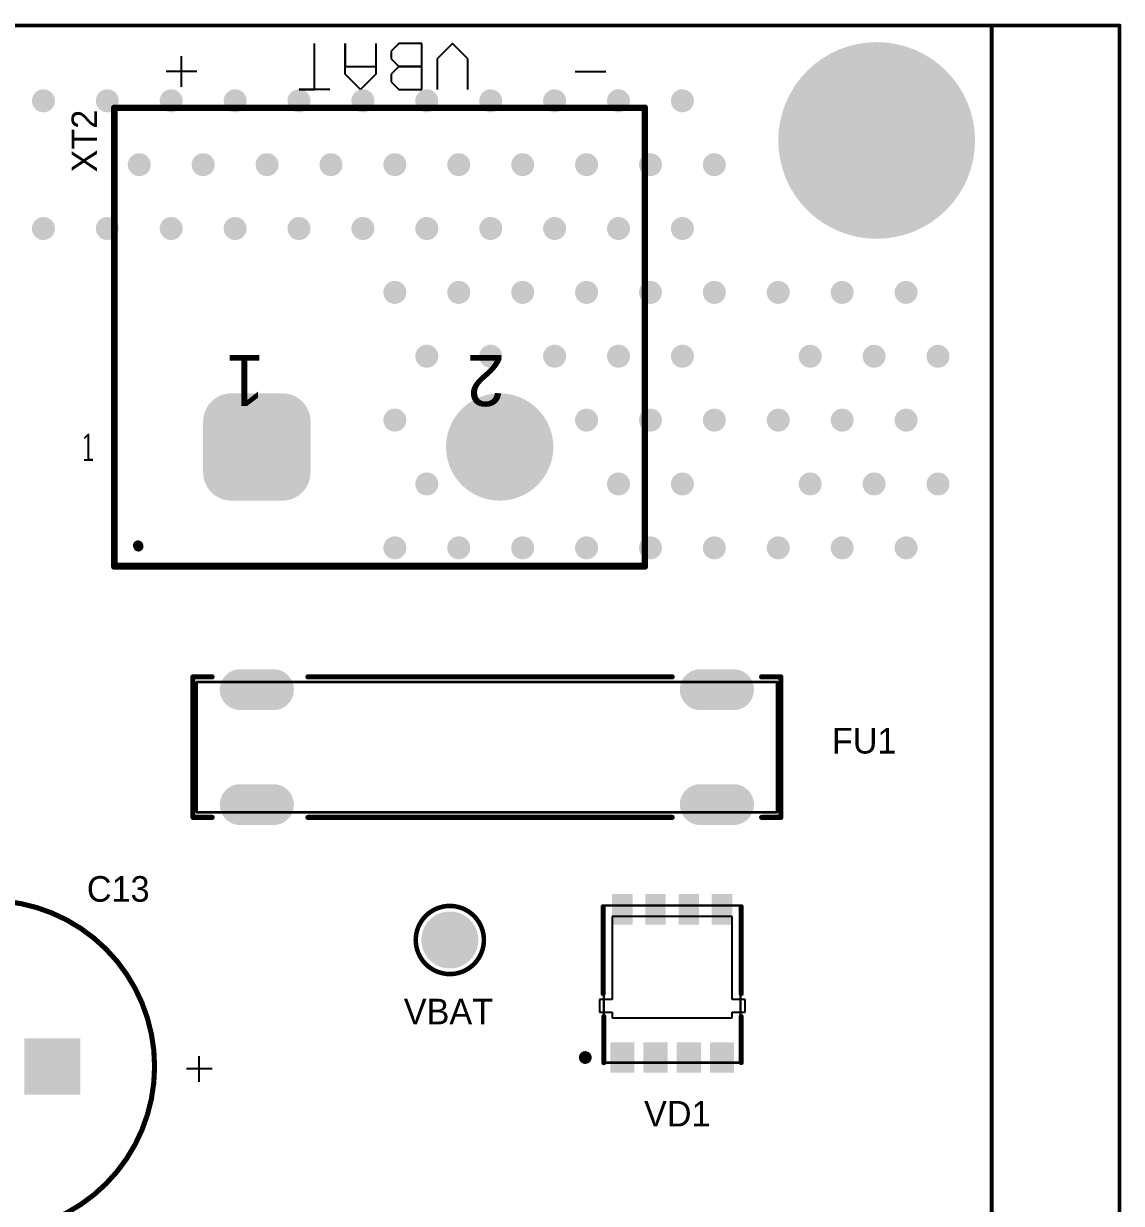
# Model space of a CAD drawing. Header units: millimetres. Extents: x 401 to 511, y 209 to 411.
# Drawn here: x 467.98 to 510.93, y 364.34 to 410.52 of the extents above; entities that cross this region are included whole.
import ezdxf

# ---------------------------------------------------------------- set-up
doc = ezdxf.new("R2010")
doc.units = ezdxf.units.MM
for name, color, linetype in [('BottomSolder', 6, 'Continuous'), ('KeepOutLayer', 6, 'Continuous'), ('Mechanical1', 6, 'Continuous'), ('MultiLayer', 9, 'Continuous'), ('TopOverlay', 2, 'Continuous'), ('TopSolder', 216, 'Continuous')]:
    doc.layers.add(name, color=color, linetype=linetype)

msp = doc.modelspace()

# ---------------------------------------------------------------- linework, layer by layer
at = {"layer": 'BottomSolder'}
for points, const_width in [([(499.425, 405.948, 1), (503.275, 405.948, 1)], 3.85), ([(468.525, 407.5, 1), (468.975, 407.5, 1)], 0.45), ([(471.025, 407.5, 1), (471.475, 407.5, 1)], 0.45), ([(473.525, 407.5, 1), (473.975, 407.5, 1)], 0.45), ([(476.025, 407.5, 1), (476.475, 407.5, 1)], 0.45), ([(478.525, 407.5, 1), (478.975, 407.5, 1)], 0.45), ([(481.025, 407.5, 1), (481.475, 407.5, 1)], 0.45), ([(483.525, 407.5, 1), (483.975, 407.5, 1)], 0.45), ([(486.025, 407.5, 1), (486.475, 407.5, 1)], 0.45), ([(488.525, 407.5, 1), (488.975, 407.5, 1)], 0.45), ([(491.025, 407.5, 1), (491.475, 407.5, 1)], 0.45), ([(493.525, 407.5, 1), (493.975, 407.5, 1)], 0.45), ([(472.275, 405, 1), (472.725, 405, 1)], 0.45), ([(474.775, 405, 1), (475.225, 405, 1)], 0.45), ([(477.275, 405, 1), (477.725, 405, 1)], 0.45), ([(479.775, 405, 1), (480.225, 405, 1)], 0.45), ([(482.275, 405, 1), (482.725, 405, 1)], 0.45), ([(484.775, 405, 1), (485.225, 405, 1)], 0.45), ([(487.275, 405, 1), (487.725, 405, 1)], 0.45), ([(489.775, 405, 1), (490.225, 405, 1)], 0.45), ([(492.275, 405, 1), (492.725, 405, 1)], 0.45), ([(494.775, 405, 1), (495.225, 405, 1)], 0.45), ([(468.525, 402.5, 1), (468.975, 402.5, 1)], 0.45), ([(471.025, 402.5, 1), (471.475, 402.5, 1)], 0.45), ([(473.525, 402.5, 1), (473.975, 402.5, 1)], 0.45), ([(476.025, 402.5, 1), (476.475, 402.5, 1)], 0.45), ([(478.525, 402.5, 1), (478.975, 402.5, 1)], 0.45), ([(481.025, 402.5, 1), (481.475, 402.5, 1)], 0.45), ([(483.525, 402.5, 1), (483.975, 402.5, 1)], 0.45), ([(486.025, 402.5, 1), (486.475, 402.5, 1)], 0.45), ([(488.525, 402.5, 1), (488.975, 402.5, 1)], 0.45), ([(491.025, 402.5, 1), (491.475, 402.5, 1)], 0.45), ([(493.525, 402.5, 1), (493.975, 402.5, 1)], 0.45), ([(482.275, 400, 1), (482.725, 400, 1)], 0.45), ([(484.775, 400, 1), (485.225, 400, 1)], 0.45), ([(487.275, 400, 1), (487.725, 400, 1)], 0.45), ([(489.775, 400, 1), (490.225, 400, 1)], 0.45), ([(492.275, 400, 1), (492.725, 400, 1)], 0.45), ([(494.775, 400, 1), (495.225, 400, 1)], 0.45), ([(497.275, 400, 1), (497.725, 400, 1)], 0.45), ([(499.775, 400, 1), (500.225, 400, 1)], 0.45), ([(502.275, 400, 1), (502.725, 400, 1)], 0.45), ([(483.525, 397.5, 1), (483.975, 397.5, 1)], 0.45), ([(486.025, 397.5, 1), (486.475, 397.5, 1)], 0.45), ([(488.525, 397.5, 1), (488.975, 397.5, 1)], 0.45), ([(491.025, 397.5, 1), (491.475, 397.5, 1)], 0.45), ([(493.525, 397.5, 1), (493.975, 397.5, 1)], 0.45), ([(498.525, 397.5, 1), (498.975, 397.5, 1)], 0.45), ([(501.025, 397.5, 1), (501.475, 397.5, 1)], 0.45), ([(503.525, 397.5, 1), (503.975, 397.5, 1)], 0.45), ([(475.55, 394.948, 1), (476.65, 394.948, 1)], 1.1), ([(477.55, 394.948, 1), (478.65, 394.948, 1)], 1.1), ([(485.55, 393.948, 1), (487.65, 393.948, 1)], 2.1), ([(482.275, 395, 1), (482.725, 395, 1)], 0.45), ([(489.775, 395, 1), (490.225, 395, 1)], 0.45), ([(492.275, 395, 1), (492.725, 395, 1)], 0.45), ([(494.775, 395, 1), (495.225, 395, 1)], 0.45), ([(497.275, 395, 1), (497.725, 395, 1)], 0.45), ([(499.775, 395, 1), (500.225, 395, 1)], 0.45), ([(502.275, 395, 1), (502.725, 395, 1)], 0.45), ([(475.55, 392.948, 1), (476.65, 392.948, 1)], 1.1), ([(477.55, 392.948, 1), (478.65, 392.948, 1)], 1.1), ([(483.525, 392.5, 1), (483.975, 392.5, 1)], 0.45), ([(491.025, 392.5, 1), (491.475, 392.5, 1)], 0.45), ([(493.525, 392.5, 1), (493.975, 392.5, 1)], 0.45), ([(498.525, 392.5, 1), (498.975, 392.5, 1)], 0.45), ([(501.025, 392.5, 1), (501.475, 392.5, 1)], 0.45), ([(503.525, 392.5, 1), (503.975, 392.5, 1)], 0.45), ([(482.275, 390, 1), (482.725, 390, 1)], 0.45), ([(484.775, 390, 1), (485.225, 390, 1)], 0.45), ([(487.275, 390, 1), (487.725, 390, 1)], 0.45), ([(489.775, 390, 1), (490.225, 390, 1)], 0.45), ([(492.275, 390, 1), (492.725, 390, 1)], 0.45), ([(494.775, 390, 1), (495.225, 390, 1)], 0.45), ([(497.275, 390, 1), (497.725, 390, 1)], 0.45), ([(499.775, 390, 1), (500.225, 390, 1)], 0.45), ([(502.275, 390, 1), (502.725, 390, 1)], 0.45), ([(476.05, 384.448, 1), (476.85, 384.448, 1)], 0.8), ([(477.35, 384.448, 1), (478.15, 384.448, 1)], 0.8), ([(494.05, 384.448, 1), (494.85, 384.448, 1)], 0.8), ([(495.35, 384.448, 1), (496.15, 384.448, 1)], 0.8), ([(476.05, 379.948, 1), (476.85, 379.948, 1)], 0.8), ([(477.35, 379.948, 1), (478.15, 379.948, 1)], 0.8), ([(494.05, 379.948, 1), (494.85, 379.948, 1)], 0.8), ([(495.35, 379.948, 1), (496.15, 379.948, 1)], 0.8), ([(484.092, 374.648, 1), (485.208, 374.648, 1)], 1.116)]:
    msp.add_lwpolyline(points, format="xyb", close=True, dxfattribs=dict(at, const_width=const_width))
at = {"layer": 'BottomSolder', "const_width": 1.6}
for points in [[(477.75, 384.448), (476.45, 384.448)], [(494.45, 384.448), (495.75, 384.448)], [(477.75, 379.948), (476.45, 379.948)], [(494.45, 379.948), (495.75, 379.948)]]:
    msp.add_lwpolyline(points, dxfattribs=at)
at = {"layer": 'BottomSolder'}
for points in [[(478.1, 396.048), (476.1, 396.048), (478.1, 391.848), (476.1, 391.848)], [(479.2, 394.948), (475, 394.948), (479.2, 392.948), (475, 392.948)], [(470.2, 370.798), (468, 370.798), (470.2, 368.598), (468, 368.598)]]:
    msp.add_solid(points, dxfattribs=at)
at = {"layer": 'KeepOutLayer', "const_width": 0.15}
for points in [[(405.85, 410.448), (505.85, 410.448)], [(505.85, 410.448), (510.85, 410.448)], [(505.85, 210.448), (505.85, 410.448)], [(510.85, 210.448), (510.85, 410.448)]]:
    msp.add_lwpolyline(points, dxfattribs=at)
at = {"layer": 'KeepOutLayer', "const_width": 0.075}
for points in [[(505.813, 410.448, 1), (505.888, 410.448, 1)], [(505.813, 410.448, 1), (505.888, 410.448, 1)], [(505.813, 410.448, 1), (505.888, 410.448, 1)], [(510.813, 410.448, 1), (510.888, 410.448, 1)], [(510.813, 410.448, 1), (510.888, 410.448, 1)]]:
    msp.add_lwpolyline(points, format="xyb", close=True, dxfattribs=at)
at = {"layer": 'Mechanical1', "const_width": 0.1}
for points in [[(471.6, 407.148), (492.2, 407.148)], [(471.6, 389.368), (471.6, 407.148)], [(492.2, 389.368), (492.2, 407.148)], [(471.6, 389.368), (492.2, 389.368)], [(474.75, 384.748), (474.75, 384.748)], [(474.75, 379.648), (474.75, 384.748)], [(474.75, 384.748), (497.45, 384.748)], [(497.45, 379.648), (497.45, 384.748)], [(474.75, 379.648), (474.75, 379.648)], [(474.75, 379.648), (497.45, 379.648)], [(490.675, 375.998), (496.025, 375.998)], [(490.675, 369.848), (490.675, 375.998)], [(496.025, 369.848), (496.025, 375.998)], [(490.675, 369.848), (496.025, 369.848)]]:
    msp.add_lwpolyline(points, dxfattribs=at)
at = {"layer": 'Mechanical1'}
for points, const_width in [([(471.575, 407.148, 1), (471.625, 407.148, 1)], 0.05), ([(471.575, 407.148, 1), (471.625, 407.148, 1)], 0.05), ([(492.175, 407.148, 1), (492.225, 407.148, 1)], 0.05), ([(492.175, 407.148, 1), (492.225, 407.148, 1)], 0.05), ([(472.552, 390.092, 1), (472.352, 390.092, 1)], 0.2), ([(472.302, 390.092, 1), (472.402, 390.092, 1)], 0.1), ([(472.502, 390.092, 1), (472.602, 390.092, 1)], 0.1), ([(471.575, 389.368, 1), (471.625, 389.368, 1)], 0.05), ([(471.575, 389.368, 1), (471.625, 389.368, 1)], 0.05), ([(492.175, 389.368, 1), (492.225, 389.368, 1)], 0.05), ([(492.175, 389.368, 1), (492.225, 389.368, 1)], 0.05), ([(474.725, 384.748, 1), (474.775, 384.748, 1)], 0.05), ([(474.725, 384.748, 1), (474.775, 384.748, 1)], 0.05), ([(474.725, 384.748, 1), (474.775, 384.748, 1)], 0.05), ([(474.725, 384.748, 1), (474.775, 384.748, 1)], 0.05), ([(497.425, 384.748, 1), (497.475, 384.748, 1)], 0.05), ([(497.425, 384.748, 1), (497.475, 384.748, 1)], 0.05), ([(474.725, 379.648, 1), (474.775, 379.648, 1)], 0.05), ([(474.725, 379.648, 1), (474.775, 379.648, 1)], 0.05), ([(474.725, 379.648, 1), (474.775, 379.648, 1)], 0.05), ([(474.725, 379.648, 1), (474.775, 379.648, 1)], 0.05), ([(497.425, 379.648, 1), (497.475, 379.648, 1)], 0.05), ([(497.425, 379.648, 1), (497.475, 379.648, 1)], 0.05), ([(473.1, 369.698, 1), (460.1, 369.698, 1)], 0.1), ([(490.65, 375.998, 1), (490.7, 375.998, 1)], 0.05), ([(490.65, 375.998, 1), (490.7, 375.998, 1)], 0.05), ([(496, 375.998, 1), (496.05, 375.998, 1)], 0.05), ([(496, 375.998, 1), (496.05, 375.998, 1)], 0.05), ([(489.825, 370.048, 1), (490.075, 370.048, 1)], 0.25), ([(473.075, 369.698, 1), (473.125, 369.698, 1)], 0.05), ([(490.65, 369.848, 1), (490.7, 369.848, 1)], 0.05), ([(490.65, 369.848, 1), (490.7, 369.848, 1)], 0.05), ([(496, 369.848, 1), (496.05, 369.848, 1)], 0.05), ([(496, 369.848, 1), (496.05, 369.848, 1)], 0.05)]:
    msp.add_lwpolyline(points, format="xyb", close=True, dxfattribs=dict(at, const_width=const_width))
at = {"layer": 'MultiLayer'}
for points, const_width in [([(468.575, 407.5, 1), (468.925, 407.5, 1)], 0.35), ([(471.075, 407.5, 1), (471.425, 407.5, 1)], 0.35), ([(473.575, 407.5, 1), (473.925, 407.5, 1)], 0.35), ([(476.075, 407.5, 1), (476.425, 407.5, 1)], 0.35), ([(478.575, 407.5, 1), (478.925, 407.5, 1)], 0.35), ([(481.075, 407.5, 1), (481.425, 407.5, 1)], 0.35), ([(483.575, 407.5, 1), (483.925, 407.5, 1)], 0.35), ([(486.075, 407.5, 1), (486.425, 407.5, 1)], 0.35), ([(488.575, 407.5, 1), (488.925, 407.5, 1)], 0.35), ([(491.075, 407.5, 1), (491.425, 407.5, 1)], 0.35), ([(493.575, 407.5, 1), (493.925, 407.5, 1)], 0.35), ([(472.325, 405, 1), (472.675, 405, 1)], 0.35), ([(474.825, 405, 1), (475.175, 405, 1)], 0.35), ([(477.325, 405, 1), (477.675, 405, 1)], 0.35), ([(479.825, 405, 1), (480.175, 405, 1)], 0.35), ([(482.325, 405, 1), (482.675, 405, 1)], 0.35), ([(484.825, 405, 1), (485.175, 405, 1)], 0.35), ([(487.325, 405, 1), (487.675, 405, 1)], 0.35), ([(489.825, 405, 1), (490.175, 405, 1)], 0.35), ([(492.325, 405, 1), (492.675, 405, 1)], 0.35), ([(494.825, 405, 1), (495.175, 405, 1)], 0.35), ([(468.575, 402.5, 1), (468.925, 402.5, 1)], 0.35), ([(471.075, 402.5, 1), (471.425, 402.5, 1)], 0.35), ([(473.575, 402.5, 1), (473.925, 402.5, 1)], 0.35), ([(476.075, 402.5, 1), (476.425, 402.5, 1)], 0.35), ([(478.575, 402.5, 1), (478.925, 402.5, 1)], 0.35), ([(481.075, 402.5, 1), (481.425, 402.5, 1)], 0.35), ([(483.575, 402.5, 1), (483.925, 402.5, 1)], 0.35), ([(486.075, 402.5, 1), (486.425, 402.5, 1)], 0.35), ([(488.575, 402.5, 1), (488.925, 402.5, 1)], 0.35), ([(491.075, 402.5, 1), (491.425, 402.5, 1)], 0.35), ([(493.575, 402.5, 1), (493.925, 402.5, 1)], 0.35), ([(482.325, 400, 1), (482.675, 400, 1)], 0.35), ([(484.825, 400, 1), (485.175, 400, 1)], 0.35), ([(487.325, 400, 1), (487.675, 400, 1)], 0.35), ([(489.825, 400, 1), (490.175, 400, 1)], 0.35), ([(492.325, 400, 1), (492.675, 400, 1)], 0.35), ([(494.825, 400, 1), (495.175, 400, 1)], 0.35), ([(497.325, 400, 1), (497.675, 400, 1)], 0.35), ([(499.825, 400, 1), (500.175, 400, 1)], 0.35), ([(502.325, 400, 1), (502.675, 400, 1)], 0.35), ([(483.575, 397.5, 1), (483.925, 397.5, 1)], 0.35), ([(486.075, 397.5, 1), (486.425, 397.5, 1)], 0.35), ([(488.575, 397.5, 1), (488.925, 397.5, 1)], 0.35), ([(491.075, 397.5, 1), (491.425, 397.5, 1)], 0.35), ([(493.575, 397.5, 1), (493.925, 397.5, 1)], 0.35), ([(498.575, 397.5, 1), (498.925, 397.5, 1)], 0.35), ([(501.075, 397.5, 1), (501.425, 397.5, 1)], 0.35), ([(503.575, 397.5, 1), (503.925, 397.5, 1)], 0.35), ([(475.6, 394.948, 1), (476.6, 394.948, 1)], 1), ([(477.6, 394.948, 1), (478.6, 394.948, 1)], 1), ([(485.6, 393.948, 1), (487.6, 393.948, 1)], 2), ([(482.325, 395, 1), (482.675, 395, 1)], 0.35), ([(489.825, 395, 1), (490.175, 395, 1)], 0.35), ([(492.325, 395, 1), (492.675, 395, 1)], 0.35), ([(494.825, 395, 1), (495.175, 395, 1)], 0.35), ([(497.325, 395, 1), (497.675, 395, 1)], 0.35), ([(499.825, 395, 1), (500.175, 395, 1)], 0.35), ([(502.325, 395, 1), (502.675, 395, 1)], 0.35), ([(475.6, 392.948, 1), (476.6, 392.948, 1)], 1), ([(477.6, 392.948, 1), (478.6, 392.948, 1)], 1), ([(483.575, 392.5, 1), (483.925, 392.5, 1)], 0.35), ([(491.075, 392.5, 1), (491.425, 392.5, 1)], 0.35), ([(493.575, 392.5, 1), (493.925, 392.5, 1)], 0.35), ([(498.575, 392.5, 1), (498.925, 392.5, 1)], 0.35), ([(501.075, 392.5, 1), (501.425, 392.5, 1)], 0.35), ([(503.575, 392.5, 1), (503.925, 392.5, 1)], 0.35), ([(482.325, 390, 1), (482.675, 390, 1)], 0.35), ([(484.825, 390, 1), (485.175, 390, 1)], 0.35), ([(487.325, 390, 1), (487.675, 390, 1)], 0.35), ([(489.825, 390, 1), (490.175, 390, 1)], 0.35), ([(492.325, 390, 1), (492.675, 390, 1)], 0.35), ([(494.825, 390, 1), (495.175, 390, 1)], 0.35), ([(497.325, 390, 1), (497.675, 390, 1)], 0.35), ([(499.825, 390, 1), (500.175, 390, 1)], 0.35), ([(502.325, 390, 1), (502.675, 390, 1)], 0.35), ([(476.1, 384.448, 1), (476.8, 384.448, 1)], 0.7), ([(477.4, 384.448, 1), (478.1, 384.448, 1)], 0.7), ([(494.1, 384.448, 1), (494.8, 384.448, 1)], 0.7), ([(495.4, 384.448, 1), (496.1, 384.448, 1)], 0.7), ([(476.1, 379.948, 1), (476.8, 379.948, 1)], 0.7), ([(477.4, 379.948, 1), (478.1, 379.948, 1)], 0.7), ([(494.1, 379.948, 1), (494.8, 379.948, 1)], 0.7), ([(495.4, 379.948, 1), (496.1, 379.948, 1)], 0.7), ([(484.142, 374.648, 1), (485.158, 374.648, 1)], 1.016)]:
    msp.add_lwpolyline(points, format="xyb", close=True, dxfattribs=dict(at, const_width=const_width))
at = {"layer": 'MultiLayer', "const_width": 1.4}
for points in [[(477.75, 384.448), (476.45, 384.448)], [(494.45, 384.448), (495.75, 384.448)], [(477.75, 379.948), (476.45, 379.948)], [(494.45, 379.948), (495.75, 379.948)]]:
    msp.add_lwpolyline(points, dxfattribs=at)
at = {"layer": 'MultiLayer'}
for points in [[(478.1, 395.948), (476.1, 395.948), (478.1, 391.948), (476.1, 391.948)], [(479.1, 394.948), (475.1, 394.948), (479.1, 392.948), (475.1, 392.948)], [(470.1, 370.698), (468.1, 370.698), (470.1, 368.698), (468.1, 368.698)]]:
    msp.add_solid(points, dxfattribs=at)
at = {"layer": 'TopOverlay'}
for p, q in [((479.352, 407.948), (479.352, 409.748)), ((480.552, 408.548), (480.552, 409.748)), ((480.552, 409.748), (480.552, 408.848)), ((481.751, 409.748), (481.751, 408.548)), ((482.651, 409.748), (482.351, 409.448)), ((483.551, 409.748), (482.651, 409.748)), ((483.551, 407.948), (483.551, 409.748)), ((484.75, 409.748), (484.15, 409.148)), ((485.35, 409.148), (484.75, 409.748)), ((474.15, 408.048), (474.15, 409.248)), ((482.351, 409.448), (482.351, 409.148)), ((480.552, 408.848), (481.751, 408.848)), ((482.351, 409.148), (482.651, 408.848)), ((482.651, 408.848), (482.351, 408.548)), ((482.651, 408.848), (483.551, 408.848)), ((483.551, 408.848), (482.651, 408.848)), ((484.15, 409.148), (484.15, 407.948)), ((485.35, 407.948), (485.35, 409.148)), ((474.75, 408.648), (473.55, 408.648)), ((481.151, 407.948), (480.552, 408.548)), ((481.751, 408.548), (481.151, 407.948)), ((482.351, 408.548), (482.351, 408.248)), ((489.55, 408.648), (490.75, 408.648)), ((479.952, 407.948), (478.752, 407.948)), ((478.752, 407.948), (479.352, 407.948)), ((482.351, 408.248), (482.651, 407.948)), ((482.651, 407.948), (483.551, 407.948)), ((470.517, 394.447), (470.35, 394.281)), ((470.517, 393.448), (470.517, 394.447)), ((470.35, 393.448), (470.683, 393.448)), ((470.683, 393.448), (470.517, 393.448)), ((474.85, 369.098), (474.85, 370.098)), ((475.35, 369.598), (474.35, 369.598))]:
    msp.add_line(p, q, dxfattribs=at)
at = {"layer": 'TopOverlay', "const_width": 0.2}
for points in [[(471.5, 389.248), (471.5, 407.248)], [(471.5, 407.248), (492.3, 407.248)], [(492.3, 389.248), (492.3, 407.248)], [(471.5, 389.248), (492.3, 389.248)], [(474.6, 379.448), (474.6, 384.948)], [(474.6, 384.948), (475.35, 384.948)], [(479.1, 384.948), (493.35, 384.948)], [(496.85, 384.948), (497.6, 384.948)], [(497.6, 379.448), (497.6, 384.948)], [(474.6, 379.448), (475.35, 379.448)], [(479.1, 379.448), (493.35, 379.448)], [(496.85, 379.448), (497.6, 379.448)], [(490.65, 372.548), (490.65, 375.948)], [(496.05, 372.548), (496.05, 375.948)], [(490.675, 369.847), (490.675, 371.647)], [(496.05, 369.848), (496.05, 371.648)]]:
    msp.add_lwpolyline(points, dxfattribs=at)
at = {"layer": 'TopOverlay'}
for points, const_width in [([(471.45, 407.248, 1), (471.55, 407.248, 1)], 0.1), ([(471.45, 407.248, 1), (471.55, 407.248, 1)], 0.1), ([(492.25, 407.248, 1), (492.35, 407.248, 1)], 0.1), ([(492.25, 407.248, 1), (492.35, 407.248, 1)], 0.1), ([(472.566, 390.055, 1), (472.367, 390.055, 1)], 0.2), ([(472.317, 390.055, 1), (472.416, 390.055, 1)], 0.1), ([(472.516, 390.055, 1), (472.616, 390.055, 1)], 0.1), ([(471.45, 389.248, 1), (471.55, 389.248, 1)], 0.1), ([(471.45, 389.248, 1), (471.55, 389.248, 1)], 0.1), ([(492.25, 389.248, 1), (492.35, 389.248, 1)], 0.1), ([(492.25, 389.248, 1), (492.35, 389.248, 1)], 0.1), ([(474.55, 384.948, 1), (474.65, 384.948, 1)], 0.1), ([(474.55, 384.948, 1), (474.65, 384.948, 1)], 0.1), ([(475.3, 384.948, 1), (475.4, 384.948, 1)], 0.1), ([(479.05, 384.948, 1), (479.15, 384.948, 1)], 0.1), ([(493.3, 384.948, 1), (493.4, 384.948, 1)], 0.1), ([(496.8, 384.948, 1), (496.9, 384.948, 1)], 0.1), ([(497.55, 384.948, 1), (497.65, 384.948, 1)], 0.1), ([(497.55, 384.948, 1), (497.65, 384.948, 1)], 0.1), ([(474.55, 379.448, 1), (474.65, 379.448, 1)], 0.1), ([(474.55, 379.448, 1), (474.65, 379.448, 1)], 0.1), ([(475.3, 379.448, 1), (475.4, 379.448, 1)], 0.1), ([(479.05, 379.448, 1), (479.15, 379.448, 1)], 0.1), ([(493.3, 379.448, 1), (493.4, 379.448, 1)], 0.1), ([(496.8, 379.448, 1), (496.9, 379.448, 1)], 0.1), ([(497.55, 379.448, 1), (497.65, 379.448, 1)], 0.1), ([(497.55, 379.448, 1), (497.65, 379.448, 1)], 0.1), ([(473.1, 369.698, 1), (460.1, 369.698, 1)], 0.2), ([(485.984, 374.648, 1), (483.317, 374.648, 1)], 0.178), ([(490.6, 375.948, 1), (490.7, 375.948, 1)], 0.1), ([(496, 375.948, 1), (496.1, 375.948, 1)], 0.1), ([(483.272, 374.648, 1), (483.361, 374.648, 1)], 0.0889), ([(485.939, 374.648, 1), (486.028, 374.648, 1)], 0.0889), ([(490.6, 372.548, 1), (490.7, 372.548, 1)], 0.1), ([(496, 372.548, 1), (496.1, 372.548, 1)], 0.1), ([(490.625, 371.647, 1), (490.725, 371.647, 1)], 0.1), ([(496, 371.648, 1), (496.1, 371.648, 1)], 0.1), ([(490.075, 370.048, 1), (489.825, 370.048, 1)], 0.25), ([(489.763, 370.048, 1), (489.887, 370.048, 1)], 0.125), ([(490.013, 370.048, 1), (490.138, 370.048, 1)], 0.125), ([(473.05, 369.698, 1), (473.15, 369.698, 1)], 0.1), ([(490.625, 369.847, 1), (490.725, 369.847, 1)], 0.1), ([(496, 369.848, 1), (496.1, 369.848, 1)], 0.1)]:
    msp.add_lwpolyline(points, format="xyb", close=True, dxfattribs=dict(at, const_width=const_width))
at = {"layer": 'TopSolder'}
for p, q in [((495.7, 375.573), (491, 375.573)), ((491, 375.573), (491, 372.323)), ((495.7, 372.323), (495.7, 375.573)), ((491, 372.323), (490.5, 372.323)), ((490.5, 372.323), (490.5, 371.823)), ((496.2, 372.323), (495.7, 372.323)), ((496.2, 371.823), (496.2, 372.323)), ((490.5, 371.823), (491, 371.823)), ((491, 371.823), (491, 371.598)), ((495.7, 371.598), (495.7, 371.823)), ((495.7, 371.823), (496.2, 371.823)), ((491, 371.598), (495.7, 371.598))]:
    msp.add_line(p, q, dxfattribs=at)
for points, const_width in [([(499.425, 405.948, 1), (503.275, 405.948, 1)], 3.85), ([(468.525, 407.5, 1), (468.975, 407.5, 1)], 0.45), ([(471.025, 407.5, 1), (471.475, 407.5, 1)], 0.45), ([(473.525, 407.5, 1), (473.975, 407.5, 1)], 0.45), ([(476.025, 407.5, 1), (476.475, 407.5, 1)], 0.45), ([(478.525, 407.5, 1), (478.975, 407.5, 1)], 0.45), ([(481.025, 407.5, 1), (481.475, 407.5, 1)], 0.45), ([(483.525, 407.5, 1), (483.975, 407.5, 1)], 0.45), ([(486.025, 407.5, 1), (486.475, 407.5, 1)], 0.45), ([(488.525, 407.5, 1), (488.975, 407.5, 1)], 0.45), ([(491.025, 407.5, 1), (491.475, 407.5, 1)], 0.45), ([(493.525, 407.5, 1), (493.975, 407.5, 1)], 0.45), ([(472.275, 405, 1), (472.725, 405, 1)], 0.45), ([(474.775, 405, 1), (475.225, 405, 1)], 0.45), ([(477.275, 405, 1), (477.725, 405, 1)], 0.45), ([(479.775, 405, 1), (480.225, 405, 1)], 0.45), ([(482.275, 405, 1), (482.725, 405, 1)], 0.45), ([(484.775, 405, 1), (485.225, 405, 1)], 0.45), ([(487.275, 405, 1), (487.725, 405, 1)], 0.45), ([(489.775, 405, 1), (490.225, 405, 1)], 0.45), ([(492.275, 405, 1), (492.725, 405, 1)], 0.45), ([(494.775, 405, 1), (495.225, 405, 1)], 0.45), ([(468.525, 402.5, 1), (468.975, 402.5, 1)], 0.45), ([(471.025, 402.5, 1), (471.475, 402.5, 1)], 0.45), ([(473.525, 402.5, 1), (473.975, 402.5, 1)], 0.45), ([(476.025, 402.5, 1), (476.475, 402.5, 1)], 0.45), ([(478.525, 402.5, 1), (478.975, 402.5, 1)], 0.45), ([(481.025, 402.5, 1), (481.475, 402.5, 1)], 0.45), ([(483.525, 402.5, 1), (483.975, 402.5, 1)], 0.45), ([(486.025, 402.5, 1), (486.475, 402.5, 1)], 0.45), ([(488.525, 402.5, 1), (488.975, 402.5, 1)], 0.45), ([(491.025, 402.5, 1), (491.475, 402.5, 1)], 0.45), ([(493.525, 402.5, 1), (493.975, 402.5, 1)], 0.45), ([(482.275, 400, 1), (482.725, 400, 1)], 0.45), ([(484.775, 400, 1), (485.225, 400, 1)], 0.45), ([(487.275, 400, 1), (487.725, 400, 1)], 0.45), ([(489.775, 400, 1), (490.225, 400, 1)], 0.45), ([(492.275, 400, 1), (492.725, 400, 1)], 0.45), ([(494.775, 400, 1), (495.225, 400, 1)], 0.45), ([(497.275, 400, 1), (497.725, 400, 1)], 0.45), ([(499.775, 400, 1), (500.225, 400, 1)], 0.45), ([(502.275, 400, 1), (502.725, 400, 1)], 0.45), ([(483.525, 397.5, 1), (483.975, 397.5, 1)], 0.45), ([(486.025, 397.5, 1), (486.475, 397.5, 1)], 0.45), ([(488.525, 397.5, 1), (488.975, 397.5, 1)], 0.45), ([(491.025, 397.5, 1), (491.475, 397.5, 1)], 0.45), ([(493.525, 397.5, 1), (493.975, 397.5, 1)], 0.45), ([(498.525, 397.5, 1), (498.975, 397.5, 1)], 0.45), ([(501.025, 397.5, 1), (501.475, 397.5, 1)], 0.45), ([(503.525, 397.5, 1), (503.975, 397.5, 1)], 0.45), ([(475.55, 394.948, 1), (476.65, 394.948, 1)], 1.1), ([(477.55, 394.948, 1), (478.65, 394.948, 1)], 1.1), ([(485.55, 393.948, 1), (487.65, 393.948, 1)], 2.1), ([(482.275, 395, 1), (482.725, 395, 1)], 0.45), ([(489.775, 395, 1), (490.225, 395, 1)], 0.45), ([(492.275, 395, 1), (492.725, 395, 1)], 0.45), ([(494.775, 395, 1), (495.225, 395, 1)], 0.45), ([(497.275, 395, 1), (497.725, 395, 1)], 0.45), ([(499.775, 395, 1), (500.225, 395, 1)], 0.45), ([(502.275, 395, 1), (502.725, 395, 1)], 0.45), ([(475.55, 392.948, 1), (476.65, 392.948, 1)], 1.1), ([(477.55, 392.948, 1), (478.65, 392.948, 1)], 1.1), ([(483.525, 392.5, 1), (483.975, 392.5, 1)], 0.45), ([(491.025, 392.5, 1), (491.475, 392.5, 1)], 0.45), ([(493.525, 392.5, 1), (493.975, 392.5, 1)], 0.45), ([(498.525, 392.5, 1), (498.975, 392.5, 1)], 0.45), ([(501.025, 392.5, 1), (501.475, 392.5, 1)], 0.45), ([(503.525, 392.5, 1), (503.975, 392.5, 1)], 0.45), ([(482.275, 390, 1), (482.725, 390, 1)], 0.45), ([(484.775, 390, 1), (485.225, 390, 1)], 0.45), ([(487.275, 390, 1), (487.725, 390, 1)], 0.45), ([(489.775, 390, 1), (490.225, 390, 1)], 0.45), ([(492.275, 390, 1), (492.725, 390, 1)], 0.45), ([(494.775, 390, 1), (495.225, 390, 1)], 0.45), ([(497.275, 390, 1), (497.725, 390, 1)], 0.45), ([(499.775, 390, 1), (500.225, 390, 1)], 0.45), ([(502.275, 390, 1), (502.725, 390, 1)], 0.45), ([(476.05, 384.448, 1), (476.85, 384.448, 1)], 0.8), ([(477.35, 384.448, 1), (478.15, 384.448, 1)], 0.8), ([(494.05, 384.448, 1), (494.85, 384.448, 1)], 0.8), ([(495.35, 384.448, 1), (496.15, 384.448, 1)], 0.8), ([(476.05, 379.948, 1), (476.85, 379.948, 1)], 0.8), ([(477.35, 379.948, 1), (478.15, 379.948, 1)], 0.8), ([(494.05, 379.948, 1), (494.85, 379.948, 1)], 0.8), ([(495.35, 379.948, 1), (496.15, 379.948, 1)], 0.8), ([(484.092, 374.648, 1), (485.208, 374.648, 1)], 1.116)]:
    msp.add_lwpolyline(points, format="xyb", close=True, dxfattribs=dict(at, const_width=const_width))
at = {"layer": 'TopSolder', "const_width": 1.6}
for points in [[(477.75, 384.448), (476.45, 384.448)], [(494.45, 384.448), (495.75, 384.448)], [(477.75, 379.948), (476.45, 379.948)], [(494.45, 379.948), (495.75, 379.948)]]:
    msp.add_lwpolyline(points, dxfattribs=at)
at = {"layer": 'TopSolder'}
for points in [[(478.1, 396.048), (476.1, 396.048), (478.1, 391.848), (476.1, 391.848)], [(479.2, 394.948), (475, 394.948), (479.2, 392.948), (475, 392.948)], [(491, 375.248), (491.8, 375.248), (491, 376.448), (491.8, 376.448)], [(492.3, 375.248), (493.1, 375.248), (492.3, 376.448), (493.1, 376.448)], [(493.6, 375.248), (494.4, 375.248), (493.6, 376.448), (494.4, 376.448)], [(494.9, 375.248), (495.7, 375.248), (494.9, 376.448), (495.7, 376.448)], [(470.2, 370.798), (468, 370.798), (470.2, 368.598), (468, 368.598)], [(490.925, 369.448), (491.875, 369.448), (490.925, 370.648), (491.875, 370.648)], [(492.225, 369.448), (493.175, 369.448), (492.225, 370.648), (493.175, 370.648)], [(493.525, 369.448), (494.475, 369.448), (493.525, 370.648), (494.475, 370.648)], [(494.825, 369.448), (495.775, 369.448), (494.825, 370.648), (495.775, 370.648)]]:
    msp.add_solid(points, dxfattribs=at)

# ---------------------------------------------------------------- texts
at = {"layer": 'Mechanical1'}
for s, p in [('1', (477.4, 397.548)), ('2', (486.8, 397.548))]:
    msp.add_text(s, height=2, rotation=180, dxfattribs=at).set_placement(p)
at = {"layer": 'TopOverlay'}
msp.add_text('XT2', height=1, rotation=90, dxfattribs=at).set_placement((470.85, 404.698))
for s, p in [('FU1', (499.6, 381.948)), ('C13', (470.45, 376.148)), ('VBAT', (482.85, 371.348)), ('VD1', (492.25, 367.348))]:
    msp.add_text(s, height=1, dxfattribs=at).set_placement(p)

doc.saveas('drawing.dxf')
